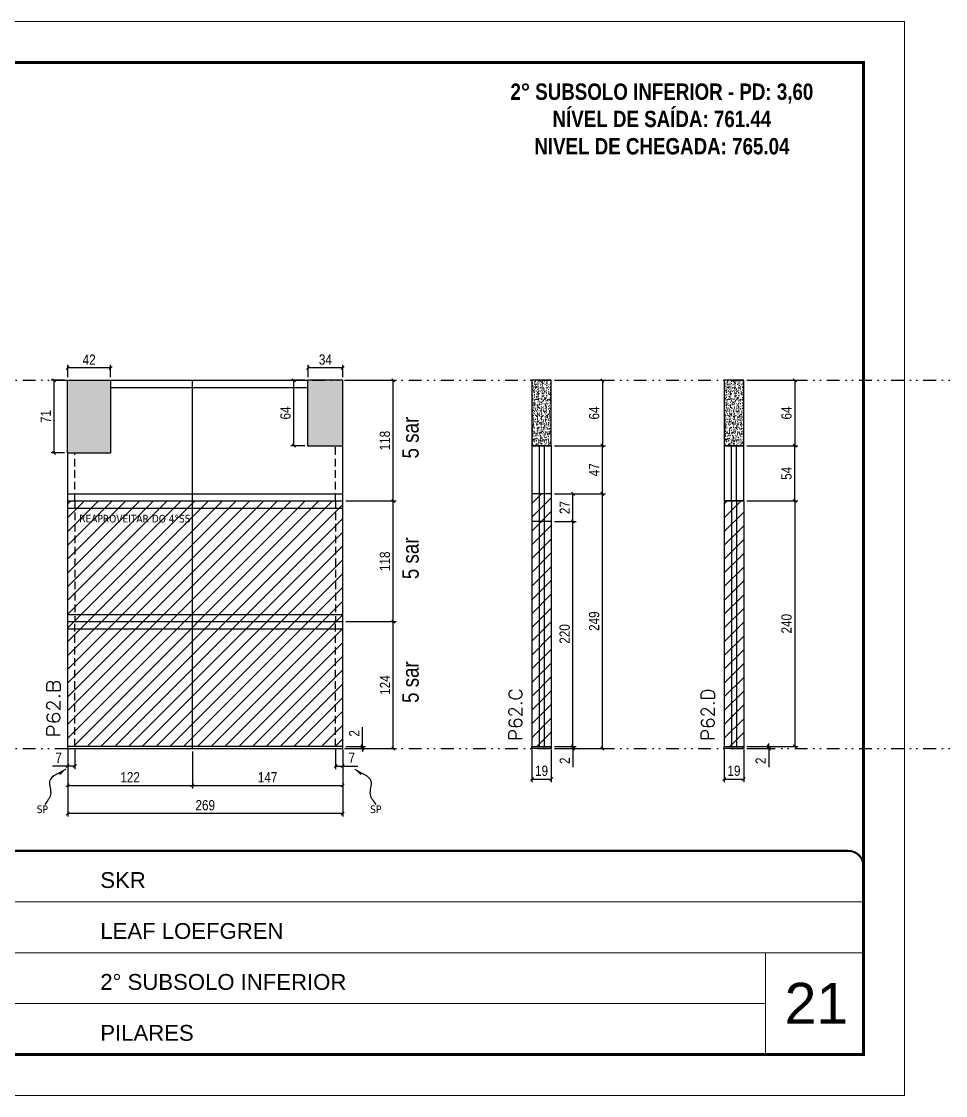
# Model space of a CAD drawing. Extents: x 13513 to 27878, y -21631 to 6985.
# Drawn here: x 15035 to 15939, y 192 to 1242 of the extents above; entities that cross this region are included whole.
import ezdxf

# ---------------------------------------------------------------- set-up
doc = ezdxf.new("R2010")
doc.units = 0
for name, pattern in [('CONTINUO', [0]), ('DASHED', [0.75, 0.5, -0.25]), ('DIVIDE2', [0.625, 0.25, -0.125, 0, -0.125, 0, -0.125]), ('HIDDEN', [0.375, 0.25, -0.125])]:
    doc.linetypes.add(name, pattern=pattern)
for name, color, linetype, lineweight in [('CARIMBO', 255, 'Continuous', 9), ('Folhas', 255, 'Continuous', 9), ('Hachura', 251, 'Continuous', 9), ('SARRAFO DE PRESSAO', 251, 'DASHED', 9), ('Texto Seção', 7, 'Continuous', 15)]:
    doc.layers.add(name, color=color, linetype=linetype, lineweight=lineweight)
for name, color, linetype in [('COTA', 241, 'Continuous'), ('NOMENCLATURA', 7, 'Continuous'), ('Nível', 160, 'Continuous'), ('Painéis', 200, 'Continuous'), ('SARR_2.2x7', 40, 'Continuous'), ('Sarrafo de Pressão', 42, 'HIDDEN'), ('texto', 7, 'Continuous')]:
    doc.layers.add(name, color=color, linetype=linetype)
doc.styles.add('ARIAL', font='arial.ttf')
doc.styles.add('ARIAL_NARROW', font='ARIALN.TTF', dxfattribs={"height": 0.2})
doc.styles.add('COTA TECNICA', font='techl___.ttf', dxfattribs={"height": 10})
doc.styles.add('COTA TECNICA-50', font='techl___.ttf', dxfattribs={"height": 10})
doc.styles.add('REGUA-120', font='ROMANS.shx', dxfattribs={"height": 15})
doc.styles.add('ROMANC', font='techb___.ttf', dxfattribs={"height": 2.5})
doc.styles.get("Standard").update_dxf_attribs({"font": 'arial.ttf'})
doc.dimstyles.new('COTA PAINEL-50', dxfattribs={"dimtxt": 10, "dimasz": 3, "dimexe": 3, "dimexo": 3, "dimgap": 3, "dimtad": 1, "dimdec": 1, "dimzin": 12, "dimdsep": 46, "dimtxsty": 'COTA TECNICA-50', "dimblk1": 'OBLIQUE', "dimblk2": 'OBLIQUE', "dimsah": 1, "dimcen": 0.9, "dimclrd": 4, "dimclre": 4, "dimclrt": 240, "dimadec": 1, "dimazin": 3, "dimtfac": 1, "dimtdec": 1, "dimtmove": 0, "dimatfit": 3, "dimfxl": 1, "dimtolj": 1, "dimtzin": 12, "dimarcsym": 0})
doc.dimstyles.new('PAINEL', dxfattribs={"dimtxt": 10, "dimasz": 3, "dimexe": 3, "dimexo": 3, "dimgap": 3, "dimtad": 1, "dimdec": 1, "dimzin": 12, "dimdsep": 46, "dimtxsty": 'COTA TECNICA', "dimblk1": 'OBLIQUE', "dimblk2": 'OBLIQUE', "dimsah": 1, "dimcen": 0.9, "dimclrd": 4, "dimclre": 4, "dimclrt": 240, "dimadec": 1, "dimazin": 3, "dimtfac": 1, "dimtdec": 1, "dimtmove": 0, "dimatfit": 3, "dimfxl": 1, "dimtolj": 1, "dimtzin": 12, "dimarcsym": 0})
doc.dimstyles.get("Standard").update_dxf_attribs({"dimtxt": 0.18, "dimasz": 0.18, "dimexe": 0.18, "dimexo": 0.0625, "dimgap": 0.09, "dimtad": 0, "dimtih": 1, "dimtoh": 1, "dimdec": 4, "dimzin": 0, "dimdsep": 46, "dimtxsty": 'Standard', "dimcen": 0.09, "dimadec": 0, "dimazin": 0, "dimtfac": 1, "dimtdec": 4, "dimtofl": 0, "dimtmove": 0, "dimatfit": 3, "dimfxl": 1, "dimtolj": 1, "dimtzin": 0, "dimarcsym": 0})

# ---------------------------------------------------------------- blocks, each defined once
blk = doc.blocks.new('9999999999')
at = {"color": 30, "linetype": 'CONTINUO'}
for p, q in [((98564.6, 34379.6), (99584, 34379.6)), ((98564.6, 34329.8), (99488, 34329.8)), ((99584, 34329.8), (99488, 34329.8)), ((99488, 34329.8), (99488, 34230.2)), ((98564.6, 34280), (99488, 34280))]:
    blk.add_line(p, q, dxfattribs=at)
at = {"color": 30, "linetype": 'CONTINUO', "const_width": 2}
blk.add_lwpolyline([(99584, 34230.2), (99584, 34414.4, 0.414214), (99569, 34429.4), (98229, 34429.4, 0.414214), (98214, 34414.4), (98214, 34245.2, 0.414214), (98229, 34230.2), (99584, 34230.2)], format="xyb", dxfattribs=at)
at = {"layer": 'Folhas'}
blk.add_lwpolyline([(98139, 34190.2), (99624, 34190.2), (99624, 35240.2), (98139, 35240.2)], close=True, dxfattribs=at)
at = {"layer": 'Folhas', "color": 30, "const_width": 3}
blk.add_lwpolyline([(98214, 34230.2), (99584, 34230.2), (99584, 35200.2), (98214, 35200.2)], close=True, dxfattribs=at)
at = {"color": 7, "linetype": 'Continuous', "ltscale": 5, "style": 'ARIAL'}
for s, height, p in [('SKR', 15.48, (98837.7, 34393.1)), ('LEAF LOEFGREN', 15.483, (98837.7, 34343.3)), ('2° SUBSOLO INFERIOR', 15.483, (98837.7, 34293.5)), ('PILARES', 15.48, (98837.7, 34243.7))]:
    blk.add_text(s, height=height, dxfattribs=at).set_placement(p)
blk = doc.blocks.new('_Oblique')
at = {"color": 0, "linetype": 'ByBlock', "lineweight": -2}
blk.add_line((-0.5, -0.5), (0.5, 0.5), dxfattribs=at)
blk = doc.blocks.new('*D1440')
at = {"layer": 'COTA', "color": 4, "lineweight": -2, "transparency": 16777216}
for p, q in [((15534.2, 530.1), (15534.2, 498.2)), ((15553.2, 530.1), (15553.2, 498.2)), ((15534.2, 501.2), (15553.2, 501.2))]:
    blk.add_line(p, q, dxfattribs=at)
at = {"layer": 'Defpoints', "color": 0, "transparency": 16777216}
for p in [(15534.2, 533.1), (15553.2, 533.1), (15553.2, 501.2)]:
    blk.add_point(p, dxfattribs=at)
at = {"layer": 'COTA', "color": 4, "lineweight": -2, "transparency": 16777216, "xscale": 3, "yscale": 3, "zscale": 3, "rotation": 180}
blk.add_blockref('_Oblique', (15534.2, 501.2), dxfattribs=at)
at = {"layer": 'COTA', "color": 4, "lineweight": -2, "transparency": 16777216, "xscale": 3, "yscale": 3, "zscale": 3}
blk.add_blockref('_Oblique', (15553.2, 501.2), dxfattribs=at)
at = {"layer": 'COTA', "color": 240, "transparency": 16777216, "insert": (15543.7, 509.3), "char_height": 10, "attachment_point": 5, "style": 'COTA TECNICA'}
blk.add_mtext('\\A1;19', dxfattribs=at)
blk = doc.blocks.new('*D1441')
at = {"layer": 'COTA', "color": 4, "lineweight": -2, "transparency": 16777216}
for p, q in [((15574.4, 533.1), (15574.4, 536.1)), ((15556.2, 533.1), (15577.4, 533.1)), ((15556.2, 531.1), (15577.4, 531.1)), ((15574.4, 533.1), (15574.4, 531.1)), ((15574.4, 531.1), (15574.4, 513))]:
    blk.add_line(p, q, dxfattribs=at)
at = {"layer": 'Defpoints', "color": 0, "transparency": 16777216}
for p in [(15553.2, 533.1), (15553.2, 531.1), (15574.4, 533.1)]:
    blk.add_point(p, dxfattribs=at)
at = {"layer": 'COTA', "color": 4, "lineweight": -2, "transparency": 16777216, "xscale": 3, "yscale": 3, "zscale": 3}
for p, rotation in [((15574.4, 533.1), 270), ((15574.4, 531.1), 90)]:
    blk.add_blockref('_Oblique', p, dxfattribs=dict(at, rotation=rotation))
at = {"layer": 'COTA', "color": 240, "transparency": 16777216, "insert": (15566.4, 519.1), "char_height": 10, "attachment_point": 5, "rotation": 90, "style": 'COTA TECNICA-50'}
blk.add_mtext('\\A1;2', dxfattribs=at)
blk = doc.blocks.new('*D1442')
at = {"layer": 'COTA', "color": 4, "lineweight": -2, "transparency": 16777216}
for p, q in [((15556.2, 780.1), (15606.2, 780.1)), ((15603.2, 531.1), (15603.2, 780.1)), ((15556.2, 531.1), (15606.2, 531.1))]:
    blk.add_line(p, q, dxfattribs=at)
at = {"layer": 'Defpoints', "color": 0, "transparency": 16777216}
for p in [(15553.2, 780.1), (15603.2, 780.1), (15553.2, 531.1)]:
    blk.add_point(p, dxfattribs=at)
at = {"layer": 'COTA', "color": 4, "lineweight": -2, "transparency": 16777216, "xscale": 3, "yscale": 3, "zscale": 3}
for p, rotation in [((15603.2, 780.1), 90), ((15603.2, 531.1), 270)]:
    blk.add_blockref('_Oblique', p, dxfattribs=dict(at, rotation=rotation))
at = {"layer": 'COTA', "color": 240, "transparency": 16777216, "insert": (15595.1, 655.6), "char_height": 10, "attachment_point": 5, "rotation": 90, "style": 'COTA TECNICA-50'}
blk.add_mtext('\\A1;249', dxfattribs=at)
blk = doc.blocks.new('*D1443')
at = {"layer": 'COTA', "color": 4, "lineweight": -2, "transparency": 16777216}
for p, q in [((15722.3, 530.1), (15722.3, 498.2)), ((15741.3, 530.1), (15741.3, 498.2)), ((15722.3, 501.2), (15741.3, 501.2))]:
    blk.add_line(p, q, dxfattribs=at)
at = {"layer": 'Defpoints', "color": 0, "transparency": 16777216}
for p in [(15722.3, 533.1), (15741.3, 533.1), (15741.3, 501.2)]:
    blk.add_point(p, dxfattribs=at)
at = {"layer": 'COTA', "color": 4, "lineweight": -2, "transparency": 16777216, "xscale": 3, "yscale": 3, "zscale": 3, "rotation": 180}
blk.add_blockref('_Oblique', (15722.3, 501.2), dxfattribs=at)
at = {"layer": 'COTA', "color": 4, "lineweight": -2, "transparency": 16777216, "xscale": 3, "yscale": 3, "zscale": 3}
blk.add_blockref('_Oblique', (15741.3, 501.2), dxfattribs=at)
at = {"layer": 'COTA', "color": 240, "transparency": 16777216, "insert": (15731.8, 509.3), "char_height": 10, "attachment_point": 5, "style": 'COTA TECNICA'}
blk.add_mtext('\\A1;19', dxfattribs=at)
blk = doc.blocks.new('*D1434')
at = {"layer": 'COTA', "color": 4, "lineweight": -2, "transparency": 16777216}
for p, q in [((15765.9, 533.1), (15765.9, 536.1)), ((15744.3, 533.1), (15768.9, 533.1)), ((15744.3, 531.1), (15768.9, 531.1)), ((15765.9, 533.1), (15765.9, 531.1)), ((15765.9, 531.1), (15765.9, 513))]:
    blk.add_line(p, q, dxfattribs=at)
at = {"layer": 'Defpoints', "color": 0, "transparency": 16777216}
for p in [(15741.3, 533.1), (15741.3, 531.1), (15765.9, 533.1)]:
    blk.add_point(p, dxfattribs=at)
at = {"layer": 'COTA', "color": 4, "lineweight": -2, "transparency": 16777216, "xscale": 3, "yscale": 3, "zscale": 3}
for p, rotation in [((15765.9, 533.1), 270), ((15765.9, 531.1), 90)]:
    blk.add_blockref('_Oblique', p, dxfattribs=dict(at, rotation=rotation))
at = {"layer": 'COTA', "color": 240, "transparency": 16777216, "insert": (15757.9, 519.1), "char_height": 10, "attachment_point": 5, "rotation": 90, "style": 'COTA TECNICA-50'}
blk.add_mtext('\\A1;2', dxfattribs=at)
blk = doc.blocks.new('*D1444')
at = {"layer": 'COTA', "color": 4, "lineweight": -2, "transparency": 16777216}
for p, q in [((15744.3, 773.1), (15794.3, 773.1)), ((15791.3, 773.1), (15791.3, 533.1)), ((15744.3, 533.1), (15794.3, 533.1))]:
    blk.add_line(p, q, dxfattribs=at)
at = {"layer": 'Defpoints', "color": 0, "transparency": 16777216}
for p in [(15741.3, 773.1), (15741.3, 533.1), (15791.3, 533.1)]:
    blk.add_point(p, dxfattribs=at)
at = {"layer": 'COTA', "color": 4, "lineweight": -2, "transparency": 16777216, "xscale": 3, "yscale": 3, "zscale": 3}
for p, rotation in [((15791.3, 773.1), 90), ((15791.3, 533.1), 270)]:
    blk.add_blockref('_Oblique', p, dxfattribs=dict(at, rotation=rotation))
at = {"layer": 'COTA', "color": 240, "transparency": 16777216, "insert": (15783.2, 653.1), "char_height": 10, "attachment_point": 5, "rotation": 90, "style": 'COTA TECNICA'}
blk.add_mtext('\\A1;240', dxfattribs=at)
blk = doc.blocks.new('*D1449')
at = {"layer": 'COTA', "color": 4, "lineweight": -2, "transparency": 16777216}
for p, q in [((15556.2, 753.1), (15577.4, 753.1)), ((15574.4, 533.1), (15574.4, 753.1)), ((15556.2, 533.1), (15577.4, 533.1))]:
    blk.add_line(p, q, dxfattribs=at)
at = {"layer": 'Defpoints', "color": 0, "transparency": 16777216}
for p in [(15553.2, 753.1), (15574.4, 753.1), (15553.2, 533.1)]:
    blk.add_point(p, dxfattribs=at)
at = {"layer": 'COTA', "color": 4, "lineweight": -2, "transparency": 16777216, "xscale": 3, "yscale": 3, "zscale": 3}
for p, rotation in [((15574.4, 753.1), 90), ((15574.4, 533.1), 270)]:
    blk.add_blockref('_Oblique', p, dxfattribs=dict(at, rotation=rotation))
at = {"layer": 'COTA', "color": 240, "transparency": 16777216, "insert": (15566.3, 643.1), "char_height": 10, "attachment_point": 5, "rotation": 90, "style": 'COTA TECNICA'}
blk.add_mtext('\\A1;220', dxfattribs=at)
blk = doc.blocks.new('*D1450')
at = {"layer": 'COTA', "color": 4, "lineweight": -2, "transparency": 16777216}
for p, q in [((15556.2, 780.1), (15577.4, 780.1)), ((15574.4, 753.1), (15574.4, 780.1)), ((15556.2, 753.1), (15577.4, 753.1))]:
    blk.add_line(p, q, dxfattribs=at)
at = {"layer": 'Defpoints', "color": 0, "transparency": 16777216}
for p in [(15553.2, 780.1), (15574.4, 780.1), (15553.2, 753.1)]:
    blk.add_point(p, dxfattribs=at)
at = {"layer": 'COTA', "color": 4, "lineweight": -2, "transparency": 16777216, "xscale": 3, "yscale": 3, "zscale": 3}
for p, rotation in [((15574.4, 780.1), 90), ((15574.4, 753.1), 270)]:
    blk.add_blockref('_Oblique', p, dxfattribs=dict(at, rotation=rotation))
at = {"layer": 'COTA', "color": 240, "transparency": 16777216, "insert": (15566.3, 766.6), "char_height": 10, "attachment_point": 5, "rotation": 90, "style": 'COTA TECNICA'}
blk.add_mtext('\\A1;27', dxfattribs=at)
blk = doc.blocks.new('*D1454')
at = {"layer": 'COTA', "color": 4, "lineweight": -2, "transparency": 16777216}
for p, q in [((15080.3, 530.1), (15080.3, 464.5)), ((15349.3, 530.1), (15349.3, 464.5)), ((15349.3, 467.5), (15080.3, 467.5))]:
    blk.add_line(p, q, dxfattribs=at)
at = {"layer": 'Defpoints', "color": 0, "transparency": 16777216}
for p in [(15080.3, 533.1), (15349.3, 533.1), (15080.3, 467.5)]:
    blk.add_point(p, dxfattribs=at)
at = {"layer": 'COTA', "color": 4, "lineweight": -2, "transparency": 16777216, "xscale": 3, "yscale": 3, "zscale": 3, "rotation": 180}
blk.add_blockref('_Oblique', (15080.3, 467.5), dxfattribs=at)
at = {"layer": 'COTA', "color": 4, "lineweight": -2, "transparency": 16777216, "xscale": 3, "yscale": 3, "zscale": 3}
blk.add_blockref('_Oblique', (15349.3, 467.5), dxfattribs=at)
at = {"layer": 'COTA', "color": 240, "transparency": 16777216, "insert": (15214.8, 475.6), "char_height": 10, "attachment_point": 5, "style": 'COTA TECNICA'}
blk.add_mtext('\\A1;269', dxfattribs=at)
blk = doc.blocks.new('*D1455')
at = {"layer": 'COTA', "color": 4, "lineweight": -2, "transparency": 16777216}
for p, q in [((15342.3, 530.1), (15342.3, 510.9)), ((15349.3, 528.1), (15349.3, 510.9)), ((15342.3, 513.9), (15349.3, 513.9)), ((15349.3, 513.9), (15364, 513.9))]:
    blk.add_line(p, q, dxfattribs=at)
at = {"layer": 'Defpoints', "color": 0, "transparency": 16777216}
for p in [(15342.3, 533.1), (15349.3, 531.1), (15349.3, 513.9)]:
    blk.add_point(p, dxfattribs=at)
at = {"layer": 'COTA', "color": 4, "lineweight": -2, "transparency": 16777216, "xscale": 3, "yscale": 3, "zscale": 3, "rotation": 180}
blk.add_blockref('_Oblique', (15342.3, 513.9), dxfattribs=at)
at = {"layer": 'COTA', "color": 4, "lineweight": -2, "transparency": 16777216, "xscale": 3, "yscale": 3, "zscale": 3}
blk.add_blockref('_Oblique', (15349.3, 513.9), dxfattribs=at)
at = {"layer": 'COTA', "color": 240, "transparency": 16777216, "insert": (15358.1, 522), "char_height": 10, "attachment_point": 5, "style": 'COTA TECNICA-50'}
blk.add_mtext('\\A1;7', dxfattribs=at)
blk = doc.blocks.new('*D1456')
at = {"layer": 'COTA', "color": 4, "lineweight": -2, "transparency": 16777216}
for p, q in [((15080.3, 528.1), (15080.3, 510.9)), ((15087.3, 530.1), (15087.3, 510.9)), ((15080.3, 513.9), (15065.5, 513.9)), ((15087.3, 513.9), (15080.3, 513.9))]:
    blk.add_line(p, q, dxfattribs=at)
at = {"layer": 'Defpoints', "color": 0, "transparency": 16777216}
for p in [(15080.3, 531.1), (15087.3, 533.1), (15080.3, 513.9)]:
    blk.add_point(p, dxfattribs=at)
at = {"layer": 'COTA', "color": 4, "lineweight": -2, "transparency": 16777216, "xscale": 3, "yscale": 3, "zscale": 3, "rotation": 180}
blk.add_blockref('_Oblique', (15080.3, 513.9), dxfattribs=at)
at = {"layer": 'COTA', "color": 4, "lineweight": -2, "transparency": 16777216, "xscale": 3, "yscale": 3, "zscale": 3}
blk.add_blockref('_Oblique', (15087.3, 513.9), dxfattribs=at)
at = {"layer": 'COTA', "color": 240, "transparency": 16777216, "insert": (15071.4, 522), "char_height": 10, "attachment_point": 5, "style": 'COTA TECNICA-50'}
blk.add_mtext('\\A1;7', dxfattribs=at)
blk = doc.blocks.new('*D1457')
at = {"layer": 'COTA', "color": 4, "lineweight": -2, "transparency": 16777216}
for p, q in [((15368.5, 533.1), (15368.5, 551.9)), ((15352.3, 533.1), (15371.5, 533.1)), ((15352.3, 531.1), (15371.5, 531.1)), ((15368.5, 531.1), (15368.5, 533.1)), ((15368.5, 531.1), (15368.5, 528.1))]:
    blk.add_line(p, q, dxfattribs=at)
at = {"layer": 'Defpoints', "color": 0, "transparency": 16777216}
for p in [(15349.3, 533.1), (15349.3, 531.1), (15368.5, 531.1)]:
    blk.add_point(p, dxfattribs=at)
at = {"layer": 'COTA', "color": 4, "lineweight": -2, "transparency": 16777216, "xscale": 3, "yscale": 3, "zscale": 3}
for p, rotation in [((15368.5, 533.1), 270), ((15368.5, 531.1), 90)]:
    blk.add_blockref('_Oblique', p, dxfattribs=dict(at, rotation=rotation))
at = {"layer": 'COTA', "color": 240, "transparency": 16777216, "insert": (15360.5, 545.9), "char_height": 10, "attachment_point": 5, "rotation": 90, "style": 'COTA TECNICA-50'}
blk.add_mtext('\\A1;2', dxfattribs=at)
blk = doc.blocks.new('*D1458')
at = {"layer": 'COTA', "color": 4, "linetype": 'ByBlock', "lineweight": -2, "transparency": 16777216}
for p, q in [((15352.3, 655.1), (15401.6, 655.1)), ((15398.6, 531.1), (15398.6, 655.1)), ((15352.3, 531.1), (15401.6, 531.1))]:
    blk.add_line(p, q, dxfattribs=at)
at = {"layer": 'Defpoints', "color": 0, "linetype": 'ByBlock', "transparency": 16777216}
for p in [(15349.3, 655.1), (15398.6, 655.1), (15349.3, 531.1)]:
    blk.add_point(p, dxfattribs=at)
at = {"layer": 'COTA', "color": 4, "linetype": 'ByBlock', "lineweight": -2, "transparency": 16777216, "xscale": 3, "yscale": 3, "zscale": 3}
for p, rotation in [((15398.6, 655.1), 90), ((15398.6, 531.1), 270)]:
    blk.add_blockref('_Oblique', p, dxfattribs=dict(at, rotation=rotation))
at = {"layer": 'COTA', "color": 240, "linetype": 'ByBlock', "transparency": 16777216, "insert": (15390.6, 593.1), "char_height": 10, "attachment_point": 5, "rotation": 90, "style": 'COTA TECNICA'}
blk.add_mtext('\\A1;124', dxfattribs=at)
blk = doc.blocks.new('*D1459')
at = {"layer": 'COTA', "color": 4, "linetype": 'ByBlock', "lineweight": -2, "transparency": 16777216}
for p, q in [((15352.3, 655.1), (15401.6, 655.1)), ((15398.6, 531.1), (15398.6, 655.1)), ((15352.3, 531.1), (15401.6, 531.1))]:
    blk.add_line(p, q, dxfattribs=at)
at = {"layer": 'Defpoints', "color": 0, "linetype": 'ByBlock', "transparency": 16777216}
for p in [(15349.3, 655.1), (15398.6, 655.1), (15349.3, 531.1)]:
    blk.add_point(p, dxfattribs=at)
at = {"layer": 'COTA', "color": 4, "linetype": 'ByBlock', "lineweight": -2, "transparency": 16777216, "xscale": 3, "yscale": 3, "zscale": 3}
for p, rotation in [((15398.6, 655.1), 90), ((15398.6, 531.1), 270)]:
    blk.add_blockref('_Oblique', p, dxfattribs=dict(at, rotation=rotation))
at = {"layer": 'COTA', "color": 240, "linetype": 'ByBlock', "transparency": 16777216, "insert": (15390.6, 593.1), "char_height": 10, "attachment_point": 5, "rotation": 90, "style": 'COTA TECNICA'}
blk.add_mtext('\\A1;124', dxfattribs=at)
blk = doc.blocks.new('*D1460')
at = {"layer": 'COTA', "color": 4, "lineweight": -2, "transparency": 16777216}
for p, q in [((15202.3, 528.1), (15202.3, 492)), ((15349.3, 528.1), (15349.3, 492)), ((15202.3, 495), (15349.3, 495))]:
    blk.add_line(p, q, dxfattribs=at)
at = {"layer": 'Defpoints', "color": 0, "transparency": 16777216}
for p in [(15202.3, 531.1), (15349.3, 531.1), (15349.3, 495)]:
    blk.add_point(p, dxfattribs=at)
at = {"layer": 'COTA', "color": 4, "lineweight": -2, "transparency": 16777216, "xscale": 3, "yscale": 3, "zscale": 3, "rotation": 180}
blk.add_blockref('_Oblique', (15202.3, 495), dxfattribs=at)
at = {"layer": 'COTA', "color": 4, "lineweight": -2, "transparency": 16777216, "xscale": 3, "yscale": 3, "zscale": 3}
blk.add_blockref('_Oblique', (15349.3, 495), dxfattribs=at)
at = {"layer": 'COTA', "color": 240, "transparency": 16777216, "insert": (15275.8, 503), "char_height": 10, "attachment_point": 5, "style": 'COTA TECNICA'}
blk.add_mtext('\\A1;147', dxfattribs=at)
blk = doc.blocks.new('*D1461')
at = {"layer": 'COTA', "color": 4, "lineweight": -2, "transparency": 16777216}
for p, q in [((15080.3, 528.1), (15080.3, 492)), ((15202.3, 528.1), (15202.3, 492)), ((15080.3, 495), (15202.3, 495))]:
    blk.add_line(p, q, dxfattribs=at)
at = {"layer": 'Defpoints', "color": 0, "transparency": 16777216}
for p in [(15080.3, 531.1), (15202.3, 531.1), (15202.3, 495)]:
    blk.add_point(p, dxfattribs=at)
at = {"layer": 'COTA', "color": 4, "lineweight": -2, "transparency": 16777216, "xscale": 3, "yscale": 3, "zscale": 3, "rotation": 180}
blk.add_blockref('_Oblique', (15080.3, 495), dxfattribs=at)
at = {"layer": 'COTA', "color": 4, "lineweight": -2, "transparency": 16777216, "xscale": 3, "yscale": 3, "zscale": 3}
blk.add_blockref('_Oblique', (15202.3, 495), dxfattribs=at)
at = {"layer": 'COTA', "color": 240, "transparency": 16777216, "insert": (15141.3, 503), "char_height": 10, "attachment_point": 5, "style": 'COTA TECNICA'}
blk.add_mtext('\\A1;122', dxfattribs=at)
blk = doc.blocks.new('*D1462')
at = {"layer": 'COTA', "color": 4, "lineweight": -2, "transparency": 16777216}
for p, q in [((15352.3, 773.1), (15401.6, 773.1)), ((15398.6, 655.1), (15398.6, 773.1)), ((15352.3, 655.1), (15401.6, 655.1))]:
    blk.add_line(p, q, dxfattribs=at)
at = {"layer": 'Defpoints', "color": 0, "transparency": 16777216}
for p in [(15349.3, 773.1), (15398.6, 773.1), (15349.3, 655.1)]:
    blk.add_point(p, dxfattribs=at)
at = {"layer": 'COTA', "color": 4, "lineweight": -2, "transparency": 16777216, "xscale": 3, "yscale": 3, "zscale": 3}
for p, rotation in [((15398.6, 773.1), 90), ((15398.6, 655.1), 270)]:
    blk.add_blockref('_Oblique', p, dxfattribs=dict(at, rotation=rotation))
at = {"layer": 'COTA', "color": 240, "transparency": 16777216, "insert": (15390.5, 714.1), "char_height": 10, "attachment_point": 5, "rotation": 90, "style": 'COTA TECNICA'}
blk.add_mtext('\\A1;118', dxfattribs=at)
blk = doc.blocks.new('*D1463')
at = {"layer": 'COTA', "color": 4, "lineweight": -2, "transparency": 16777216}
for p, q in [((15352.3, 891.1), (15401.6, 891.1)), ((15398.6, 773.1), (15398.6, 891.1)), ((15352.3, 773.1), (15401.6, 773.1))]:
    blk.add_line(p, q, dxfattribs=at)
at = {"layer": 'Defpoints', "color": 0, "transparency": 16777216}
for p in [(15349.3, 891.1), (15398.6, 891.1), (15349.3, 773.1)]:
    blk.add_point(p, dxfattribs=at)
at = {"layer": 'COTA', "color": 4, "lineweight": -2, "transparency": 16777216, "xscale": 3, "yscale": 3, "zscale": 3}
for p, rotation in [((15398.6, 891.1), 90), ((15398.6, 773.1), 270)]:
    blk.add_blockref('_Oblique', p, dxfattribs=dict(at, rotation=rotation))
at = {"layer": 'COTA', "color": 240, "transparency": 16777216, "insert": (15390.5, 832.1), "char_height": 10, "attachment_point": 5, "rotation": 90, "style": 'COTA TECNICA'}
blk.add_mtext('\\A1;118', dxfattribs=at)
blk = doc.blocks.new('*D1464')
at = {"layer": 'COTA', "color": 4, "lineweight": -2, "transparency": 16777216}
for p, q in [((15077.3, 891.1), (15064, 891.1)), ((15067, 820.1), (15067, 891.1)), ((15077.3, 820.1), (15064, 820.1))]:
    blk.add_line(p, q, dxfattribs=at)
at = {"layer": 'Defpoints', "color": 0, "transparency": 16777216}
for p in [(15067, 891.1), (15080.3, 891.1), (15080.3, 820.1)]:
    blk.add_point(p, dxfattribs=at)
at = {"layer": 'COTA', "color": 4, "lineweight": -2, "transparency": 16777216, "xscale": 3, "yscale": 3, "zscale": 3}
for p, rotation in [((15067, 891.1), 90), ((15067, 820.1), 270)]:
    blk.add_blockref('_Oblique', p, dxfattribs=dict(at, rotation=rotation))
at = {"layer": 'COTA', "color": 240, "transparency": 16777216, "insert": (15058.9, 855.6), "char_height": 10, "attachment_point": 5, "rotation": 90, "style": 'COTA TECNICA'}
blk.add_mtext('\\A1;71', dxfattribs=at)
blk = doc.blocks.new('*D1465')
at = {"layer": 'COTA', "color": 4, "lineweight": -2, "transparency": 16777216}
for p, q in [((15080.3, 894.1), (15080.3, 906.1)), ((15122.3, 903.1), (15080.3, 903.1)), ((15122.3, 894.1), (15122.3, 906.1))]:
    blk.add_line(p, q, dxfattribs=at)
at = {"layer": 'Defpoints', "color": 0, "transparency": 16777216}
for p in [(15080.3, 903.1), (15080.3, 891.1), (15122.3, 891.1)]:
    blk.add_point(p, dxfattribs=at)
at = {"layer": 'COTA', "color": 4, "lineweight": -2, "transparency": 16777216, "xscale": 3, "yscale": 3, "zscale": 3, "rotation": 180}
blk.add_blockref('_Oblique', (15080.3, 903.1), dxfattribs=at)
at = {"layer": 'COTA', "color": 4, "lineweight": -2, "transparency": 16777216, "xscale": 3, "yscale": 3, "zscale": 3}
blk.add_blockref('_Oblique', (15122.3, 903.1), dxfattribs=at)
at = {"layer": 'COTA', "color": 240, "transparency": 16777216, "insert": (15101.3, 911.2), "char_height": 10, "attachment_point": 5, "style": 'COTA TECNICA'}
blk.add_mtext('\\A1;42', dxfattribs=at)
blk = doc.blocks.new('*D1466')
at = {"layer": 'COTA', "color": 4, "lineweight": -2, "transparency": 16777216}
for p, q in [((15315.3, 894.1), (15315.3, 906.1)), ((15349.3, 903.1), (15315.3, 903.1)), ((15349.3, 894.1), (15349.3, 906.1))]:
    blk.add_line(p, q, dxfattribs=at)
at = {"layer": 'Defpoints', "color": 0, "transparency": 16777216}
for p in [(15315.3, 903.1), (15315.3, 891.1), (15349.3, 891.1)]:
    blk.add_point(p, dxfattribs=at)
at = {"layer": 'COTA', "color": 4, "lineweight": -2, "transparency": 16777216, "xscale": 3, "yscale": 3, "zscale": 3, "rotation": 180}
blk.add_blockref('_Oblique', (15315.3, 903.1), dxfattribs=at)
at = {"layer": 'COTA', "color": 4, "lineweight": -2, "transparency": 16777216, "xscale": 3, "yscale": 3, "zscale": 3}
blk.add_blockref('_Oblique', (15349.3, 903.1), dxfattribs=at)
at = {"layer": 'COTA', "color": 240, "transparency": 16777216, "insert": (15332.3, 911.3), "char_height": 10, "attachment_point": 5, "style": 'COTA TECNICA'}
blk.add_mtext('\\A1;34', dxfattribs=at)
blk = doc.blocks.new('*D1467')
at = {"layer": 'COTA', "color": 4, "lineweight": -2, "transparency": 16777216}
for p, q in [((15312.3, 891.1), (15298.4, 891.1)), ((15301.4, 827.1), (15301.4, 891.1)), ((15312.3, 827.1), (15298.4, 827.1))]:
    blk.add_line(p, q, dxfattribs=at)
at = {"layer": 'Defpoints', "color": 0, "transparency": 16777216}
for p in [(15301.4, 891.1), (15315.3, 891.1), (15315.3, 827.1)]:
    blk.add_point(p, dxfattribs=at)
at = {"layer": 'COTA', "color": 4, "lineweight": -2, "transparency": 16777216, "xscale": 3, "yscale": 3, "zscale": 3}
for p, rotation in [((15301.4, 891.1), 90), ((15301.4, 827.1), 270)]:
    blk.add_blockref('_Oblique', p, dxfattribs=dict(at, rotation=rotation))
at = {"layer": 'COTA', "color": 240, "transparency": 16777216, "insert": (15293.3, 859.1), "char_height": 10, "attachment_point": 5, "rotation": 90, "style": 'COTA TECNICA'}
blk.add_mtext('\\A1;64', dxfattribs=at)
blk = doc.blocks.new('*D1468')
at = {"layer": 'COTA', "color": 4, "linetype": 'ByBlock', "lineweight": -2, "transparency": 16777216}
for p, q in [((15556.2, 891.1), (15606.2, 891.1)), ((15603.2, 891.1), (15603.2, 827.1)), ((15556.2, 827.1), (15606.2, 827.1))]:
    blk.add_line(p, q, dxfattribs=at)
at = {"layer": 'Defpoints', "color": 0, "linetype": 'ByBlock', "transparency": 16777216}
for p in [(15553.2, 891.1), (15553.2, 827.1), (15603.2, 827.1)]:
    blk.add_point(p, dxfattribs=at)
at = {"layer": 'COTA', "color": 4, "linetype": 'ByBlock', "lineweight": -2, "transparency": 16777216, "xscale": 3, "yscale": 3, "zscale": 3}
for p, rotation in [((15603.2, 891.1), 90), ((15603.2, 827.1), 270)]:
    blk.add_blockref('_Oblique', p, dxfattribs=dict(at, rotation=rotation))
at = {"layer": 'COTA', "color": 240, "linetype": 'ByBlock', "transparency": 16777216, "insert": (15595.1, 859.1), "char_height": 10, "attachment_point": 5, "rotation": 90, "style": 'COTA TECNICA'}
blk.add_mtext('\\A1;64', dxfattribs=at)
blk = doc.blocks.new('*D1469')
at = {"layer": 'COTA', "color": 4, "lineweight": -2, "transparency": 16777216}
for p, q in [((15556.2, 827.1), (15606.2, 827.1)), ((15603.2, 780.1), (15603.2, 827.1)), ((15556.3, 780.1), (15606.2, 780.1))]:
    blk.add_line(p, q, dxfattribs=at)
at = {"layer": 'Defpoints', "color": 0, "transparency": 16777216}
for p in [(15553.2, 827.1), (15603.2, 827.1), (15553.3, 780.1)]:
    blk.add_point(p, dxfattribs=at)
at = {"layer": 'COTA', "color": 4, "lineweight": -2, "transparency": 16777216, "xscale": 3, "yscale": 3, "zscale": 3}
for p, rotation in [((15603.2, 827.1), 90), ((15603.2, 780.1), 270)]:
    blk.add_blockref('_Oblique', p, dxfattribs=dict(at, rotation=rotation))
at = {"layer": 'COTA', "color": 240, "transparency": 16777216, "insert": (15595.1, 803.6), "char_height": 10, "attachment_point": 5, "rotation": 90, "style": 'COTA TECNICA'}
blk.add_mtext('\\A1;47', dxfattribs=at)
blk = doc.blocks.new('*D1470')
at = {"layer": 'COTA', "color": 4, "linetype": 'ByBlock', "lineweight": -2, "transparency": 16777216}
for p, q in [((15744.3, 891.1), (15794.3, 891.1)), ((15791.3, 891.1), (15791.3, 827.1)), ((15744.3, 827.1), (15794.3, 827.1))]:
    blk.add_line(p, q, dxfattribs=at)
at = {"layer": 'Defpoints', "color": 0, "linetype": 'ByBlock', "transparency": 16777216}
for p in [(15741.3, 891.1), (15741.3, 827.1), (15791.3, 827.1)]:
    blk.add_point(p, dxfattribs=at)
at = {"layer": 'COTA', "color": 4, "linetype": 'ByBlock', "lineweight": -2, "transparency": 16777216, "xscale": 3, "yscale": 3, "zscale": 3}
for p, rotation in [((15791.3, 891.1), 90), ((15791.3, 827.1), 270)]:
    blk.add_blockref('_Oblique', p, dxfattribs=dict(at, rotation=rotation))
at = {"layer": 'COTA', "color": 240, "linetype": 'ByBlock', "transparency": 16777216, "insert": (15783.2, 859.1), "char_height": 10, "attachment_point": 5, "rotation": 90, "style": 'COTA TECNICA'}
blk.add_mtext('\\A1;64', dxfattribs=at)
blk = doc.blocks.new('*D1471')
at = {"layer": 'COTA', "color": 4, "lineweight": -2, "transparency": 16777216}
for p, q in [((15744.3, 827.1), (15794.3, 827.1)), ((15791.3, 773.1), (15791.3, 827.1)), ((15744.3, 773.1), (15794.3, 773.1))]:
    blk.add_line(p, q, dxfattribs=at)
at = {"layer": 'Defpoints', "color": 0, "transparency": 16777216}
for p in [(15741.3, 827.1), (15791.3, 827.1), (15741.3, 773.1)]:
    blk.add_point(p, dxfattribs=at)
at = {"layer": 'COTA', "color": 4, "lineweight": -2, "transparency": 16777216, "xscale": 3, "yscale": 3, "zscale": 3}
for p, rotation in [((15791.3, 827.1), 90), ((15791.3, 773.1), 270)]:
    blk.add_blockref('_Oblique', p, dxfattribs=dict(at, rotation=rotation))
at = {"layer": 'COTA', "color": 240, "transparency": 16777216, "insert": (15783.2, 800.1), "char_height": 10, "attachment_point": 5, "rotation": 90, "style": 'COTA TECNICA'}
blk.add_mtext('\\A1;54', dxfattribs=at)

msp = doc.modelspace()

# ---------------------------------------------------------------- hatches: boundary and pattern name
at = {"layer": 'COTA'}
h = msp.add_hatch(dxfattribs=at)
h.set_pattern_fill('AR-CONC', color=256, scale=0.03)
h.set_pattern_definition([(50, (-2800.695, -1148.575), (5.4655401, -0.4781726), [0.5715, -6.2865]), (355, (-2800.695, -1148.575), (-1.0573026, 5.7317054), [0.4572, -5.0292175]), (100.451445, (-2800.2396, -1148.615), (4.4082374, 5.2535326), [0.4857003, -5.3427073]), (46.1842, (-2800.695, -1147.051), (8.1323712, -1.2612698), [0.85725, -9.42975]), (96.63556, (-2800.017, -1147.156), (7.122124, 7.4227837), [0.7285507, -8.0140682]), (351.18415, (-2800.695, -1147.051), (7.122124, 7.4227837), [0.685799, -7.543792]), (21, (-2799.933, -1147.432), (4.5484317, -3.067956), [0.5715, -6.2865]), (326, (-2799.933, -1147.432), (1.8540609, 5.525639), [0.4572, -5.0292]), (71.451445, (-2799.554, -1147.688), (6.4024926, 2.457683), [0.4857003, -5.3426981]), (37.5, (-2800.695, -1148.5751), (0.0926581, 2.53665117), [0, -4.96824, 0, -5.1054, 0, -5.04825]), (7.5, (-2800.695, -1148.575), (2.00458988, 3.00541724), [0, -2.91084, 0, -4.85394, 0, -1.92405]), (327.5, (-2802.3944, -1148.5751), (4.06771786, -0.17186232), [0, -1.905, 0, -5.9436, 0, -7.8867]), (317.5, (-2803.1564, -1148.575), (4.44387544, 0.7627947), [0, -2.4765, 0, -3.94716, 0, -5.6007])])
h.paths.add_polyline_path([(15080.27, 891.13), (15080.27, 820.13), (15122.27, 820.13), (15122.27, 891.13)])
h.paths.add_polyline_path([(15315.27, 827.13), (15349.27, 827.13), (15349.27, 891.13), (15315.27, 891.13)])
h = msp.add_hatch(dxfattribs=at)
h.set_pattern_fill('AR-CONC', color=256, scale=0.03)
h.set_pattern_definition([(50, (-148.684, -3421.7253), (5.4655401, -0.4781726), [0.5715, -6.2865]), (355, (-148.684, -3421.7253), (-1.0573026, 5.7317054), [0.4572, -5.0292175]), (100.451445, (-148.2285, -3421.765), (4.4082374, 5.2535326), [0.4857003, -5.3427073]), (46.1842, (-148.684, -3420.201), (8.1323712, -1.2612698), [0.85725, -9.42975]), (96.63556, (-148.006, -3420.3064), (7.122124, 7.4227837), [0.7285507, -8.0140682]), (351.18415, (-148.684, -3420.201), (7.122124, 7.4227837), [0.685799, -7.543792]), (21, (-147.922, -3420.5823), (4.5484317, -3.067956), [0.5715, -6.2865]), (326, (-147.922, -3420.5823), (1.8540609, 5.525639), [0.4572, -5.0292]), (71.451445, (-147.543, -3420.838), (6.4024926, 2.457683), [0.4857003, -5.3426981]), (37.5, (-148.684, -3421.7253), (0.0926581, 2.53665117), [0, -4.96824, 0, -5.1054, 0, -5.04825]), (7.5, (-148.684, -3421.7253), (2.00458988, 3.00541724), [0, -2.91084, 0, -4.85394, 0, -1.92405]), (327.5, (-150.3832, -3421.7253), (4.06771786, -0.17186232), [0, -1.905, 0, -5.9436, 0, -7.8867]), (317.5, (-151.1452, -3421.7253), (4.44387544, 0.7627947), [0, -2.4765, 0, -3.94716, 0, -5.6007])])
h.paths.add_polyline_path([(15553.18, 891.13), (15534.18, 891.13), (15534.18, 827.11), (15553.18, 827.11)])
h = msp.add_hatch(dxfattribs=at)
h.set_pattern_fill('AR-CONC', color=256, scale=0.03)
h.set_pattern_definition([(50, (39.4614, -3421.749), (5.4655401, -0.4781726), [0.5715, -6.2865]), (355, (39.4614, -3421.749), (-1.0573026, 5.7317054), [0.4572, -5.0292175]), (100.451445, (39.917, -3421.789), (4.4082374, 5.2535326), [0.4857003, -5.3427073]), (46.1842, (39.4614, -3420.225), (8.1323712, -1.2612698), [0.85725, -9.42975]), (96.63556, (40.139, -3420.33), (7.122124, 7.4227837), [0.7285507, -8.0140682]), (351.18415, (39.461, -3420.225), (7.122124, 7.4227837), [0.685799, -7.543792]), (21, (40.2234, -3420.606), (4.5484317, -3.067956), [0.5715, -6.2865]), (326, (40.2234, -3420.606), (1.8540609, 5.525639), [0.4572, -5.0292]), (71.451445, (40.6024, -3420.862), (6.4024926, 2.457683), [0.4857003, -5.3426981]), (37.5, (39.4614, -3421.7492), (0.0926581, 2.53665117), [0, -4.96824, 0, -5.1054, 0, -5.04825]), (7.5, (39.4614, -3421.7492), (2.00458988, 3.00541724), [0, -2.91084, 0, -4.85394, 0, -1.92405]), (327.5, (37.7621, -3421.7492), (4.06771786, -0.17186232), [0, -1.905, 0, -5.9436, 0, -7.8867]), (317.5, (37, -3421.7492), (4.44387544, 0.7627947), [0, -2.4765, 0, -3.94716, 0, -5.6007])])
h.paths.add_polyline_path([(15741.33, 891.11), (15722.33, 891.11), (15722.33, 827.11), (15741.33, 827.11)])
at = {"layer": 'Hachura', "linetype": 'ByBlock'}
h = msp.add_hatch(dxfattribs=at)
h.set_pattern_fill('ANSI31', color=256, scale=3)
h.paths.add_polyline_path([(15534.18, 753.13), (15553.18, 753.13), (15553.18, 780.13), (15534.18, 780.13)])
h.paths.add_polyline_path([(15534.18, 533.13), (15553.18, 533.13), (15553.18, 753.13), (15534.18, 753.13)])
h.paths.add_polyline_path([(15722.33, 533.13), (15741.33, 533.13), (15741.33, 773.11), (15722.33, 773.11)])
h = msp.add_hatch(dxfattribs=at)
h.set_pattern_fill('ANSI31', color=256, scale=3)
h.set_pattern_definition([(45, (-2800.695, -1148.575), (-6.735192, 6.735192), [])])
h.paths.add_polyline_path([(15080.27, 773.13), (15080.27, 655.13), (15202.27, 655.13), (15202.27, 773.13)])
h.paths.add_polyline_path([(15202.27, 773.13), (15202.27, 655.13), (15349.27, 655.13), (15349.27, 773.13)])
h.paths.add_polyline_path([(15202.27, 655.13), (15202.27, 533.13), (15349.27, 533.13), (15349.27, 655.13)])
h.paths.add_polyline_path([(15080.27, 655.13), (15080.27, 533.13), (15202.27, 533.13), (15202.27, 655.13)])

# ---------------------------------------------------------------- linework, layer by layer
at = {"layer": 'COTA'}
for p, q in [((15080.27, 820.13), (15080.27, 891.13)), ((15080.27, 891.13), (15122.27, 891.13)), ((15349.27, 891.13), (15315.27, 891.13)), ((15349.27, 827.13), (15349.27, 891.13))]:
    msp.add_line(p, q, dxfattribs=at)
at = {"layer": 'COTA', "linetype": 'ByBlock'}
for points in [[(15534.18, 827.11), (15553.18, 827.11), (15553.18, 891.13), (15534.18, 891.13)], [(15722.33, 827.11), (15741.33, 827.11), (15741.33, 891.11), (15722.33, 891.11)]]:
    msp.add_lwpolyline(points, close=True, dxfattribs=at)
at = {"layer": 'Nível', "color": 4, "linetype": 'DIVIDE2', "ltscale": 50}
for p, q in [((13526.77, 891.13), (21431.15, 891.13)), ((13526.77, 531.13), (21531.15, 531.13))]:
    msp.add_line(p, q, dxfattribs=at)
at = {"layer": 'Painéis'}
for p, q in [((15122.27, 891.13), (15122.27, 820.13)), ((15122.27, 891.13), (15315.27, 891.13)), ((15202.27, 531.13), (15202.27, 891.13)), ((15315.27, 827.13), (15315.27, 891.13)), ((15080.27, 820.13), (15080.27, 533.13)), ((15080.27, 820.13), (15122.27, 820.13)), ((15315.27, 827.13), (15349.27, 827.13)), ((15349.27, 533.13), (15349.27, 827.13)), ((15534.18, 827.11), (15534.18, 533.13)), ((15553.18, 827.11), (15534.18, 827.11)), ((15553.18, 827.11), (15553.18, 533.13)), ((15553.18, 780.13), (15534.18, 780.13)), ((15080.27, 773.13), (15349.27, 773.13)), ((15722.33, 773.11), (15722.33, 533.13)), ((15722.33, 773.11), (15741.33, 773.11)), ((15741.33, 773.11), (15722.33, 773.11)), ((15741.33, 773.11), (15741.33, 533.13)), ((15553.18, 753.13), (15534.18, 753.13)), ((15080.27, 655.13), (15349.27, 655.13)), ((15534.18, 533.13), (15553.18, 533.13)), ((15534.18, 533.13), (15553.18, 533.13)), ((15534.18, 531.13), (15534.18, 533.13)), ((15553.18, 531.13), (15534.18, 531.13)), ((15553.18, 533.13), (15553.18, 531.13)), ((15722.33, 533.13), (15741.33, 533.13)), ((15722.33, 533.13), (15741.33, 533.13)), ((15722.33, 531.13), (15722.33, 533.13)), ((15741.33, 531.13), (15722.33, 531.13)), ((15741.33, 533.13), (15741.33, 531.13))]:
    msp.add_line(p, q, dxfattribs=at)
for points in [[(15722.33, 773.11), (15741.33, 773.11), (15741.33, 827.11), (15722.33, 827.11)], [(15349.27, 533.13), (15080.27, 533.13), (15080.27, 531.13), (15349.27, 531.13)]]:
    msp.add_lwpolyline(points, close=True, dxfattribs=at)
at = {"layer": 'SARR_2.2x7'}
for p, q in [((15122.27, 884.13), (15315.27, 884.13)), ((15541.18, 827.11), (15541.18, 780.13)), ((15546.18, 827.11), (15546.18, 780.13)), ((15729.33, 773.11), (15729.33, 827.11)), ((15734.33, 773.11), (15734.33, 827.11)), ((15080.27, 780.13), (15349.27, 780.13)), ((15541.18, 780.13), (15541.18, 533.13)), ((15546.18, 780.13), (15546.18, 533.13)), ((15729.33, 773.11), (15729.33, 533.13)), ((15734.33, 773.11), (15734.33, 533.13)), ((15080.27, 766.13), (15349.27, 766.13)), ((15080.27, 662.13), (15349.27, 662.13)), ((15080.27, 648.13), (15349.27, 648.13))]:
    msp.add_line(p, q, dxfattribs=at)
at = {"layer": 'Sarrafo de Pressão', "ltscale": 30}
for p, q in [((15087.27, 773.13), (15087.27, 820.13)), ((15342.27, 773.13), (15342.27, 827.13)), ((15087.27, 773.13), (15087.27, 655.13)), ((15342.27, 773.13), (15342.27, 655.13)), ((15087.27, 533.13), (15087.27, 655.13)), ((15342.27, 533.13), (15342.27, 655.13))]:
    msp.add_line(p, q, dxfattribs=at)

# ---------------------------------------------------------------- block references
at = {"layer": 'SARRAFO DE PRESSAO', "color": 6, "linetype": 'ByBlock'}
msp.add_blockref('9999999999', (-83725.51, -33998.35), dxfattribs=at)

# ---------------------------------------------------------------- texts
at = {"layer": 'CARIMBO', "style": 'ARIAL'}
msp.add_text('21', height=40, dxfattribs=at).set_placement((15781.33, 262))
at = {"layer": 'NOMENCLATURA', "style": 'ARIAL_NARROW'}
for p in [(15423.51, 814.65), (15423.51, 696.65), (15423.51, 575.65)]:
    msp.add_text('5 sar', height=16, rotation=90, dxfattribs=at).set_placement(p)
at = {"layer": 'NOMENCLATURA', "color": 2, "insert": (15661.31, 1207.91), "char_height": 16, "attachment_point": 2, "style": 'ROMANC'}
msp.add_mtext_dynamic_manual_height_columns('\\P2° SUBSOLO INFERIOR - PD: 3,60\\PNÍVEL DE SAÍDA: 761.44\\PNIVEL DE CHEGADA: 765.04', width=432.3511, gutter_width=1, heights=[0], dxfattribs=at)
at = {"layer": 'texto', "color": 0, "char_height": 7.5, "attachment_point": 5}
for s, insert in [('{\\fTahoma|b0|i0|c0|p34;\\C4;REAPROVEITAR DO 4°SS}', (15145.98, 755.74)), ('{\\fTahoma|b0|i0|c0|p34;\\C4;SP}', (15055.49, 471.64)), ('{\\fTahoma|b0|i0|c0|p34;\\C4;SP}', (15381.52, 471.64))]:
    msp.add_mtext(s, dxfattribs=dict(at, insert=insert))
at = {"layer": 'Texto Seção', "style": 'REGUA-120', "width": 1.1}
msp.add_text('P62.B', height=13, rotation=90, dxfattribs=at).set_placement((15073.02, 541.9))
at = {"layer": 'Texto Seção', "char_height": 13, "width": 370.6998, "attachment_point": 7, "rotation": 90, "style": 'REGUA-120'}
for s, insert in [('P62.C', (15524.73, 538.55)), ('P62.D', (15712.87, 538.55))]:
    msp.add_mtext(s, dxfattribs=dict(at, insert=insert))

# ---------------------------------------------------------------- dimensions: what is measured, and where the dimension line sits
at = {"layer": 'COTA'}
for base, p1, p2, dimstyle, picture, middle in [((15080.27, 903.1), (15122.27, 891.13), (15080.27, 891.13), 'PAINEL', '*D1465', (15101.27, 911.17)), ((15315.27, 903.1), (15349.27, 891.13), (15315.27, 891.13), 'PAINEL', '*D1466', (15332.27, 911.32)), ((15202.27, 494.96), (15080.27, 531.13), (15202.27, 531.13), 'PAINEL', '*D1461', (15141.27, 503.01)), ((15349.27, 513.89), (15342.27, 533.13), (15349.27, 531.13), 'COTA PAINEL-50', '*D1455', (15358.13, 521.97))]:
    dim = msp.add_linear_dim(base=base, p1=p1, p2=p2, dimstyle=dimstyle, dxfattribs=at)
    dim.commit()
    dim.dimension.update_dxf_attribs({"geometry": picture, "text_midpoint": middle})
for base, p1, p2, angle, dimstyle, picture, middle in [((15066.96, 891.13), (15080.27, 820.13), (15080.27, 891.13), 90, 'PAINEL', '*D1464', (15058.89, 855.63)), ((15301.42, 891.13), (15315.27, 827.13), (15315.27, 891.13), 90, 'PAINEL', '*D1467', (15293.31, 859.13)), ((15398.64, 891.13), (15349.27, 773.13), (15349.27, 891.13), 90, 'PAINEL', '*D1463', (15390.54, 832.13)), ((15603.17, 827.11), (15553.25, 780.13), (15553.18, 827.11), 90, 'PAINEL', '*D1469', (15595.1, 803.62)), ((15791.31, 827.11), (15741.33, 773.11), (15741.33, 827.11), 90, 'PAINEL', '*D1471', (15783.21, 800.11)), ((15603.17, 780.13), (15553.18, 531.13), (15553.18, 780.13), 90, 'COTA PAINEL-50', '*D1442', (15595.07, 655.63)), ((15398.64, 773.13), (15349.27, 655.13), (15349.27, 773.13), 90, 'PAINEL', '*D1462', (15390.54, 714.13)), ((15791.31, 533.13), (15741.33, 773.11), (15741.33, 533.13), 90, 'PAINEL', '*D1444', (15783.21, 653.12)), ((15574.37, 753.13), (15553.18, 533.13), (15553.18, 753.13), 90, 'PAINEL', '*D1449', (15566.27, 643.13)), ((15080.27, 513.89), (15087.27, 533.13), (15080.27, 531.13), 180, 'COTA PAINEL-50', '*D1456', (15071.4, 521.97))]:
    dim = msp.add_linear_dim(base=base, p1=p1, p2=p2, angle=angle, dimstyle=dimstyle, dxfattribs=at)
    dim.commit()
    dim.dimension.update_dxf_attribs({"geometry": picture, "text_midpoint": middle})
at = {"layer": 'COTA', "linetype": 'ByBlock'}
for base, p1, p2, picture, middle in [((15603.17, 827.11), (15553.18, 891.13), (15553.18, 827.11), '*D1468', (15595.07, 859.12)), ((15791.31, 827.11), (15741.33, 891.11), (15741.33, 827.11), '*D1470', (15783.21, 859.11))]:
    dim = msp.add_linear_dim(base=base, p1=p1, p2=p2, angle=90, dimstyle='PAINEL', dxfattribs=at)
    dim.commit()
    dim.dimension.update_dxf_attribs({"geometry": picture, "text_midpoint": middle})
at = {"layer": 'COTA'}
for base, p1, p2, angle, override, picture, middle in [((15574.37, 780.13), (15553.18, 753.13), (15553.18, 780.13), 90, {"dimtmove": 1}, '*D1450', (15566.3, 766.63)), ((15080.27, 467.52), (15349.27, 533.13), (15080.27, 533.13), 180, {"dimarcsym": 2}, '*D1454', (15214.77, 475.65))]:
    dim = msp.add_linear_dim(base=base, p1=p1, p2=p2, angle=angle, dimstyle='PAINEL', override=override, dxfattribs=at)
    dim.commit()
    dim.dimension.update_dxf_attribs({"geometry": picture, "text_midpoint": middle})
at = {"layer": 'COTA', "linetype": 'ByBlock'}
for picture in ['*D1458', '*D1459']:
    dim = msp.add_aligned_dim(p1=(15349.27, 531.13), p2=(15349.27, 655.13), distance=-49.37, dimstyle='PAINEL', dxfattribs=at)
    dim.commit()
    dim.dimension.update_dxf_attribs({"geometry": picture, "text_midpoint": (15390.56, 593.13)})
at = {"layer": 'COTA'}
for base, p1, p2, picture, middle in [((15368.53, 531.13), (15349.27, 533.13), (15349.27, 531.13), '*D1457', (15368.53, 545.88)), ((15574.37, 533.13), (15553.18, 531.13), (15553.18, 533.13), '*D1441', (15574.37, 519.08)), ((15765.94, 533.13), (15741.33, 531.13), (15741.33, 533.13), '*D1434', (15765.94, 519.08))]:
    dim = msp.add_linear_dim(base=base, p1=p1, p2=p2, angle=90, dimstyle='COTA PAINEL-50', dxfattribs=at)
    dim.commit()
    dim.dimension.update_dxf_attribs({"geometry": picture, "text_midpoint": middle, "dimtype": 160})
for base, p1, p2, override, picture, middle in [((15349.27, 494.96), (15202.27, 531.13), (15349.27, 531.13), {"dimtmove": 1}, '*D1460', (15275.77, 503.03)), ((15553.18, 501.24), (15534.18, 533.13), (15553.18, 533.13), {"dimarcsym": 2}, '*D1440', (15543.68, 509.33)), ((15741.33, 501.24), (15722.33, 533.13), (15741.33, 533.13), {"dimarcsym": 2}, '*D1443', (15731.83, 509.33))]:
    dim = msp.add_linear_dim(base=base, p1=p1, p2=p2, dimstyle='PAINEL', override=override, dxfattribs=at)
    dim.commit()
    dim.dimension.update_dxf_attribs({"geometry": picture, "text_midpoint": middle})

# ---------------------------------------------------------------- leaders
at = {"layer": 'COTA', "path_type": 1}
for points in [[(15078.44, 510.95), (15062.65, 499.12), (15063.58, 486.11), (15058.03, 476.33)], [(15361.1, 510.95), (15376.88, 499.12), (15375.96, 486.11), (15381.51, 476.33)]]:
    msp.add_leader(points, dimstyle='Standard', override={"dimasz": 8}, dxfattribs=at)

doc.saveas('drawing.dxf')
